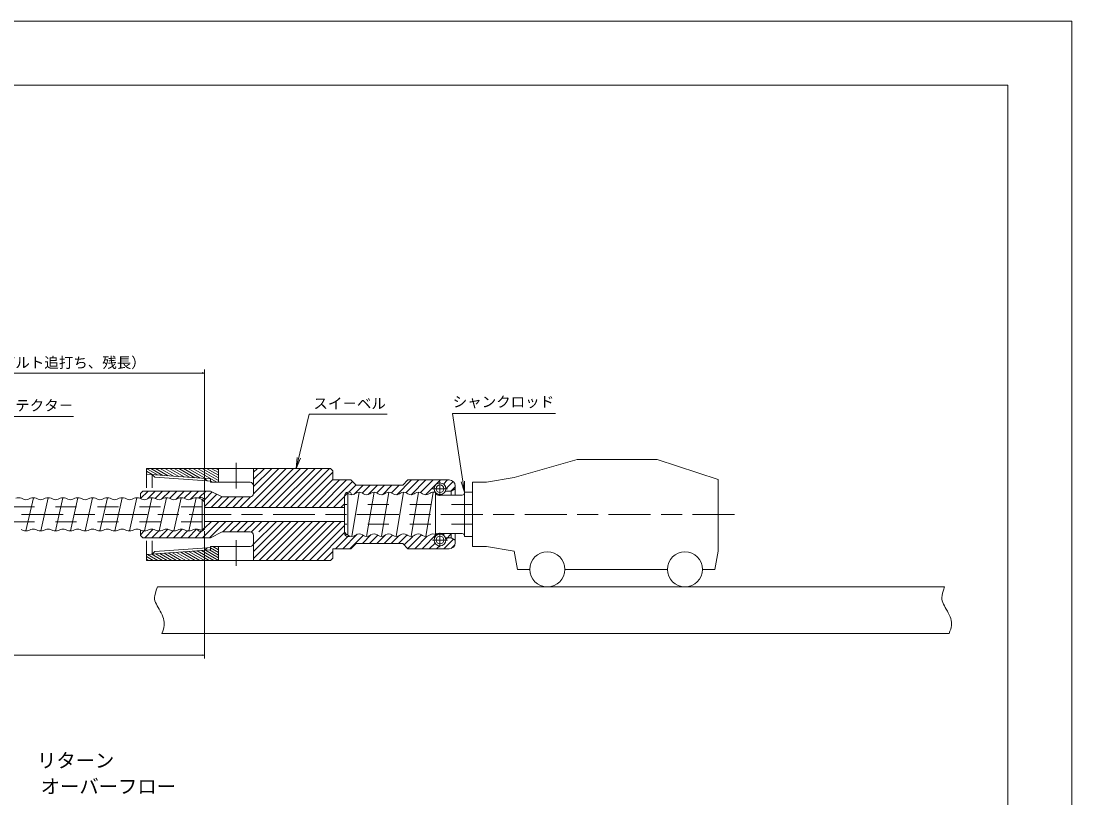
# Model space of a CAD drawing. Units: millimetres on the paper. Extents: x 35 to 806, y 25 to 569.
# Drawn here: x 505.3 to 806, y 347 to 569.2 of the extents above; entities that cross this region are included whole.
import ezdxf
from ezdxf.enums import TextEntityAlignment as Align

# ---------------------------------------------------------------- set-up
doc = ezdxf.new("R2010")
doc.units = ezdxf.units.MM
doc.linetypes.add('DASHED_SPACED', pattern=[12, 6, -6])
doc.linetypes.add('USER1', pattern=[24, 12, -3, 6, -3])
for name, color, linetype, lineweight in [('1外形線', 7, 'Continuous', 13), ('2細い実線', 3, 'Continuous', 13), ('3隠れ線', 2, 'DASHED_SPACED', 13), ('4中心線', 7, 'USER1', 13), ('6寸法線', 2, 'Continuous', 13), ('7 枠・タイトル', 7, 'Continuous', 13), ('DEFPOINTS_2', 7, 'Continuous', 13)]:
    doc.layers.add(name, color=color, linetype=linetype, lineweight=lineweight)
doc.styles.add('ＭＳ ゴシック', font='')
doc.styles.get('ＭＳ ゴシック').set_extended_font_data('MS Gothic')

# ---------------------------------------------------------------- blocks, each defined once
blk = doc.blocks.new('open_arrow')
at = {"color": 0, "linetype": 'Continuous', "lineweight": -2}
blk.add_lwpolyline([(7.5, 1.25), (0, 0), (7.5, -1.25)], dxfattribs=at)

msp = doc.modelspace()

# ---------------------------------------------------------------- hatches: boundary and pattern name
at = {"layer": '6寸法線'}
h = msp.add_hatch(dxfattribs=at)
h.set_pattern_fill('USER', color=3, style=0, pattern_type=2)
h.set_pattern_definition([(330, (541.161, 439.691), (0.33333, 0.57735), [])])
h.paths.add_polyline_path([(561.828, 441.28), (541.161, 441.28), (541.161, 439.613), (559.495, 438.28), (559.495, 437.613), (559.495, 437.28), (561.828, 437.28)])
h = msp.add_hatch(dxfattribs=at)
h.set_pattern_fill('USER', color=3, style=0, pattern_type=2)
h.set_pattern_definition([(330, (541.161, 415.295), (0.33333, 0.57735), [])])
h.paths.add_polyline_path([(561.828, 414.946), (561.828, 418.946), (559.495, 418.946), (559.495, 417.946), (541.161, 416.613), (541.161, 414.946)])

# ---------------------------------------------------------------- linework, layer by layer
at = {"layer": '1外形線'}
for p, q in [((646.398, 438.673), (664.429, 443.831)), ((664.429, 443.831), (687.278, 443.831)), ((687.278, 443.831), (704.719, 438.045)), ((541.161, 435.711), (541.161, 441.28)), ((593.828, 441.28), (541.161, 441.28)), ((541.161, 439.613), (541.161, 440.28)), ((541.161, 439.613), (559.495, 438.28)), ((561.828, 437.28), (561.828, 441.28)), ((571.828, 434.113), (571.828, 441.28)), ((594.495, 440.613), (593.828, 441.28)), ((594.495, 440.613), (594.495, 437.946)), ((557.828, 438.401), (558.547, 437.682)), ((559.495, 437.613), (558.547, 437.682)), ((559.495, 437.28), (559.495, 438.28)), ((559.495, 438.28), (559.495, 437.613)), ((559.495, 437.28), (570.828, 437.28)), ((599.661, 437.946), (594.495, 437.946)), ((599.661, 437.946), (601.161, 436.446)), ((614.495, 436.446), (601.161, 436.446)), ((614.495, 436.446), (615.995, 437.946)), ((627.828, 437.946), (615.995, 437.946)), ((629.495, 436.28), (629.495, 433.613)), ((634.495, 437.28), (634.495, 418.946)), ((634.495, 437.28), (638.495, 437.28)), ((638.495, 437.28), (646.398, 438.673)), ((704.719, 417.555), (704.719, 438.045)), ((704.719, 417.555), (704.719, 438.045)), ((540.161, 434.78), (539.495, 434.113)), ((539.495, 432.616), (539.495, 434.113)), ((540.161, 434.78), (559.495, 434.78)), ((559.495, 434.78), (562.828, 433.113)), ((562.828, 433.113), (570.828, 433.113)), ((598.684, 434.202), (597.828, 433.316)), ((597.828, 433.448), (597.828, 428.113)), ((597.828, 433.448), (597.828, 428.113)), ((597.828, 433.448), (597.828, 428.113)), ((597.828, 433.316), (597.828, 423.015)), ((599.026, 433.98), (598.724, 434.176)), ((599.161, 434.448), (598.828, 434.448)), ((598.828, 434.109), (598.828, 422.179)), ((602.065, 434.445), (599.948, 421.781)), ((600.841, 433.98), (601.142, 434.176)), ((603.259, 433.98), (602.958, 434.176)), ((606.295, 434.445), (604.178, 421.781)), ((605.074, 433.98), (605.376, 434.176)), ((607.492, 433.98), (607.191, 434.176)), ((610.528, 434.445), (608.411, 421.781)), ((609.308, 433.98), (609.609, 434.176)), ((611.726, 433.98), (611.424, 434.176)), ((614.761, 434.445), (612.645, 421.781)), ((613.541, 433.98), (613.842, 434.176)), ((615.959, 433.98), (615.658, 434.176)), ((618.995, 434.445), (616.878, 421.781)), ((617.774, 433.98), (618.076, 434.176)), ((620.192, 433.98), (619.891, 434.176)), ((623.228, 434.445), (621.111, 421.781)), ((622.008, 433.98), (622.309, 434.176)), ((623.828, 434.329), (623.828, 422.399)), ((631.495, 433.613), (624.495, 433.613)), ((628.34, 434.78), (626.689, 434.78)), ((629.495, 435.446), (628.34, 434.78)), ((628.34, 434.78), (628.34, 433.613)), ((632.161, 434.446), (632.161, 428.113)), ((634.495, 434.446), (632.161, 434.446)), ((505.418, 432.713), (506.008, 432.441)), ((508.828, 432.863), (506.712, 423.363)), ((507.417, 432.441), (508.007, 432.713)), ((509.652, 432.713), (510.241, 432.441)), ((513.062, 432.863), (510.945, 423.363)), ((511.651, 432.441), (512.24, 432.713)), ((513.885, 432.713), (514.474, 432.441)), ((517.295, 432.863), (515.179, 423.363)), ((515.884, 432.441), (516.474, 432.713)), ((518.118, 432.713), (518.708, 432.441)), ((521.528, 432.862), (519.412, 423.363)), ((520.117, 432.441), (520.707, 432.713)), ((522.352, 432.713), (522.941, 432.441)), ((525.762, 432.863), (523.645, 423.363)), ((524.351, 432.441), (524.94, 432.713)), ((526.585, 432.713), (527.175, 432.441)), ((529.995, 432.863), (527.879, 423.363)), ((528.584, 432.441), (529.174, 432.713)), ((530.818, 432.713), (531.408, 432.441)), ((534.229, 432.863), (532.112, 423.363)), ((532.817, 432.441), (533.407, 432.713)), ((535.052, 432.713), (535.641, 432.441)), ((538.462, 432.863), (536.345, 423.363)), ((537.051, 432.441), (537.64, 432.713)), ((537.051, 432.441), (537.64, 432.713)), ((539.285, 432.713), (539.875, 432.441)), ((542.695, 432.863), (540.579, 423.363)), ((541.284, 432.441), (541.874, 432.713)), ((543.518, 432.713), (544.108, 432.441)), ((546.928, 432.863), (544.812, 423.363)), ((545.518, 432.441), (546.107, 432.713)), ((547.752, 432.713), (548.341, 432.441)), ((551.162, 432.863), (549.045, 423.363)), ((549.751, 432.441), (550.34, 432.713)), ((551.985, 432.713), (552.575, 432.441)), ((555.395, 432.863), (553.279, 423.363)), ((553.984, 432.441), (554.574, 432.713)), ((556.218, 432.713), (556.808, 432.441)), ((556.495, 432.946), (556.828, 432.946)), ((557.159, 432.339), (557.163, 423.622)), ((557.159, 432.339), (557.826, 431.672)), ((557.826, 431.672), (557.83, 424.289)), ((557.828, 428.113), (557.828, 431.946)), ((557.828, 430.113), (597.828, 430.113)), ((557.828, 428.113), (557.828, 424.28)), ((597.828, 422.778), (597.828, 428.113)), ((597.828, 422.778), (597.828, 428.113)), ((597.828, 422.778), (597.828, 428.113)), ((632.161, 421.78), (632.161, 428.113)), ((557.83, 424.289), (557.163, 423.622)), ((557.828, 426.113), (597.828, 426.113)), ((505.301, 423.785), (505.89, 423.513)), ((507.535, 423.513), (508.125, 423.785)), ((509.534, 423.784), (510.124, 423.512)), ((511.768, 423.512), (512.358, 423.784)), ((513.767, 423.784), (514.357, 423.512)), ((516.002, 423.512), (516.591, 423.784)), ((518.001, 423.784), (518.59, 423.512)), ((520.235, 423.512), (520.824, 423.784)), ((522.234, 423.784), (522.824, 423.512)), ((524.468, 423.512), (525.058, 423.784)), ((526.467, 423.784), (527.057, 423.512)), ((528.702, 423.512), (529.291, 423.784)), ((530.701, 423.784), (531.29, 423.512)), ((532.935, 423.512), (533.524, 423.784)), ((534.934, 423.784), (535.524, 423.512)), ((537.168, 423.512), (537.758, 423.784)), ((539.167, 423.784), (539.757, 423.512)), ((539.495, 423.633), (539.495, 422.113)), ((540.161, 421.446), (539.495, 422.113)), ((540.161, 421.446), (559.495, 421.446)), ((541.402, 423.512), (541.991, 423.784)), ((543.401, 423.784), (543.99, 423.512)), ((545.635, 423.512), (546.225, 423.784)), ((547.634, 423.784), (548.224, 423.512)), ((549.868, 423.512), (550.458, 423.784)), ((551.867, 423.784), (552.457, 423.512)), ((554.102, 423.512), (554.691, 423.784)), ((556.101, 423.784), (557.163, 423.622)), ((556.495, 423.28), (556.828, 423.28)), ((559.495, 421.446), (562.828, 423.113)), ((562.828, 423.113), (570.828, 423.113)), ((571.828, 422.113), (571.828, 419.946)), ((571.828, 421), (571.828, 414.946)), ((597.828, 423.015), (598.455, 422.388)), ((598.724, 422.246), (599.026, 422.05)), ((599.161, 421.778), (598.828, 421.778)), ((601.142, 422.246), (600.841, 422.05)), ((602.958, 422.246), (603.259, 422.05)), ((605.376, 422.246), (605.074, 422.05)), ((607.191, 422.246), (607.492, 422.05)), ((609.609, 422.246), (609.308, 422.05)), ((611.424, 422.246), (611.726, 422.05)), ((613.842, 422.246), (613.541, 422.05)), ((615.658, 422.246), (615.959, 422.05)), ((618.076, 422.246), (617.774, 422.05)), ((619.891, 422.246), (620.192, 422.05)), ((622.309, 422.246), (622.008, 422.05)), ((631.495, 422.613), (624.495, 422.613)), ((628.34, 421.446), (626.689, 421.446)), ((628.34, 422.613), (628.34, 421.446)), ((629.495, 420.78), (628.34, 421.446)), ((629.495, 419.946), (629.495, 422.613)), ((634.495, 421.78), (632.161, 421.78)), ((541.161, 420.515), (541.161, 414.946)), ((541.161, 416.613), (559.495, 417.946)), ((557.828, 417.825), (558.547, 418.544)), ((559.495, 418.613), (558.547, 418.544)), ((559.495, 418.946), (570.828, 418.946)), ((559.495, 418.946), (559.495, 417.946)), ((561.828, 418.946), (561.828, 414.946)), ((599.661, 418.28), (594.495, 418.28)), ((594.495, 418.28), (594.495, 415.613)), ((599.661, 418.28), (601.161, 419.78)), ((614.495, 419.78), (601.161, 419.78)), ((614.495, 419.78), (615.995, 418.28)), ((627.828, 418.28), (615.995, 418.28)), ((634.495, 418.946), (638.495, 418.946)), ((638.495, 418.946), (646.388, 417.555)), ((541.161, 416.613), (541.161, 415.946)), ((593.828, 414.946), (541.161, 414.946)), ((594.495, 415.613), (593.828, 414.946)), ((646.388, 417.555), (647.299, 412.386)), ((704.719, 417.555), (703.808, 412.386)), ((647.299, 412.386), (650.875, 412.386)), ((660.875, 412.386), (690.232, 412.386)), ((703.808, 412.386), (700.232, 412.386)), ((657.533, 407.386), (544.3, 407.386)), ((657.533, 407.386), (769.506, 407.386)), ((657.533, 394.053), (545.604, 394.053)), ((657.533, 394.053), (770.81, 394.053))]:
    msp.add_line(p, q, dxfattribs=at)
for centre, radius in [((625.161, 435.446), 1.667), ((625.161, 435.446), 1.083), ((625.161, 420.78), 1.667), ((625.161, 420.78), 1.083), ((655.875, 412.386), 5), ((695.232, 412.386), 5)]:
    msp.add_circle(centre, radius, dxfattribs=at)
for centre, radius, start, end in [((570.828, 436.28), 1, 0, 90), ((627.828, 436.28), 1.667, 0, 90), ((556.495, 432.28), 0.667, 90, 133.43959), ((570.828, 434.113), 1, 270, 0), ((598.828, 433.448), 1, 90, 180), ((597.817, 432.778), 1.667, 57.00469, 58.65148), ((599.933, 435.378), 1.667, 237.00469, 302.99531), ((599.161, 433.781), 0.667, 0, 90), ((602.05, 432.778), 1.667, 57.00469, 122.99531), ((604.167, 435.378), 1.667, 237.00469, 302.99531), ((606.283, 432.778), 1.667, 57.00469, 122.99531), ((608.4, 435.378), 1.667, 237.00469, 302.99531), ((610.517, 432.778), 1.667, 57.00469, 122.99531), ((612.633, 435.378), 1.667, 237.00469, 302.99531), ((614.75, 432.778), 1.667, 57.00469, 122.99531), ((616.867, 435.378), 1.667, 237.00469, 302.99531), ((618.983, 432.778), 1.667, 57.00469, 122.99531), ((621.1, 435.378), 1.667, 237.00469, 302.99531), ((623.217, 432.778), 1.667, 68.48653, 122.99531), ((624.495, 434.28), 0.667, 182.83492, 270), ((631.495, 434.28), 0.667, 270, 0), ((504.596, 430.529), 2.333, 69.36613, 110.63387), ((506.713, 434.313), 2, 249.36605, 290.63617), ((508.829, 430.529), 2.333, 69.36613, 110.63387), ((510.946, 434.313), 2, 249.36605, 290.63617), ((513.063, 430.529), 2.333, 69.36613, 110.63387), ((515.179, 434.313), 2, 249.36605, 290.63617), ((517.296, 430.529), 2.333, 69.36613, 110.63387), ((519.413, 434.313), 2, 249.36605, 290.63617), ((521.529, 430.529), 2.333, 69.36613, 110.63387), ((523.646, 434.313), 2, 249.36605, 290.63617), ((525.763, 430.529), 2.333, 69.36613, 110.63387), ((527.879, 434.313), 2, 249.36605, 290.63617), ((529.996, 430.529), 2.333, 69.36613, 110.63387), ((532.113, 434.313), 2, 249.36605, 290.63617), ((534.229, 430.529), 2.333, 69.36613, 110.63387), ((536.346, 434.313), 2, 249.36605, 290.63617), ((538.463, 430.529), 2.333, 69.36613, 110.63387), ((540.579, 434.313), 2, 249.36605, 290.63617), ((542.696, 430.529), 2.333, 69.36613, 110.63387), ((544.813, 434.313), 2, 249.36605, 290.63617), ((546.929, 430.529), 2.333, 69.36613, 110.63387), ((549.046, 434.313), 2, 249.36605, 290.63617), ((551.163, 430.529), 2.333, 69.36613, 110.63387), ((553.279, 434.313), 2, 249.36605, 290.63617), ((555.396, 430.529), 2.333, 69.36613, 110.63387), ((557.513, 434.313), 2, 249.36605, 259.8255), ((556.828, 431.946), 1, 0, 90), ((556.828, 424.28), 1, 270, 0), ((506.713, 425.696), 2.333, 249.36613, 290.63387), ((508.829, 421.913), 2, 69.36992, 110.63395), ((510.946, 425.696), 2.333, 249.36613, 290.63387), ((513.063, 421.913), 2, 69.36992, 110.63395), ((515.179, 425.696), 2.333, 249.36613, 290.63387), ((517.296, 421.913), 2, 69.36992, 110.63395), ((519.413, 425.696), 2.333, 249.36613, 290.63387), ((521.529, 421.913), 2, 69.36992, 110.63395), ((523.646, 425.696), 2.333, 249.36613, 290.63387), ((525.763, 421.913), 2, 69.36992, 110.63395), ((527.879, 425.696), 2.333, 249.36613, 290.63387), ((529.996, 421.913), 2, 69.36992, 110.63395), ((532.113, 425.696), 2.333, 249.36613, 290.63387), ((534.229, 421.913), 2, 69.36992, 110.63395), ((536.346, 425.696), 2.333, 249.36613, 290.63387), ((538.463, 421.913), 2, 69.36992, 110.63395), ((540.579, 425.696), 2.333, 249.36613, 290.63387), ((542.696, 421.913), 2, 69.36992, 110.63395), ((544.813, 425.696), 2.333, 249.36613, 290.63387), ((546.929, 421.913), 2, 69.36992, 110.63395), ((549.046, 425.696), 2.333, 249.36613, 290.63387), ((551.163, 421.913), 2, 69.36992, 110.63395), ((553.279, 425.696), 2.333, 249.36613, 290.63387), ((555.396, 421.913), 2, 69.36992, 110.63395), ((556.495, 423.946), 0.667, 187.08665, 270), ((570.828, 422.113), 1, 0, 90), ((598.828, 422.778), 1, 180, 270), ((597.817, 420.848), 1.667, 57.00469, 67.50132), ((599.933, 423.448), 1.667, 237.00469, 302.99531), ((599.161, 422.445), 0.667, 270, 296.78144), ((602.05, 420.848), 1.667, 57.00469, 122.99531), ((604.167, 423.448), 1.667, 237.00469, 302.99531), ((606.283, 420.848), 1.667, 57.00469, 122.99531), ((608.4, 423.448), 1.667, 237.00469, 302.99531), ((610.517, 420.848), 1.667, 57.00469, 122.99531), ((612.633, 423.448), 1.667, 237.00469, 302.99531), ((614.75, 420.848), 1.667, 57.00469, 122.99531), ((616.867, 423.448), 1.667, 237.00469, 302.99531), ((618.983, 420.848), 1.667, 57.00469, 122.99531), ((621.1, 423.448), 1.667, 237.00469, 302.99531), ((623.217, 420.848), 1.667, 63.61617, 122.99531), ((624.495, 421.946), 0.667, 90, 143.69184), ((631.495, 421.946), 0.667, 0, 90), ((570.828, 419.946), 1, 270, 0), ((627.828, 419.946), 1.667, 270, 0)]:
    msp.add_arc(centre, radius, start, end, dxfattribs=at)
at = {"layer": '2細い実線'}
for p, q in [((543.547, 438.773), (542.828, 439.492)), ((542.828, 439.492), (542.828, 435.711)), ((569.991, 430.113), (581.158, 441.28)), ((571.822, 434.007), (579.095, 441.28)), ((571.828, 440.2), (572.908, 441.28)), ((571.828, 438.137), (574.97, 441.28)), ((571.828, 436.075), (577.033, 441.28)), ((572.053, 430.113), (583.22, 441.28)), ((574.116, 430.113), (585.282, 441.28)), ((576.178, 430.113), (587.345, 441.28)), ((578.24, 430.113), (589.407, 441.28)), ((580.303, 430.113), (591.47, 441.28)), ((582.365, 430.113), (593.532, 441.28)), ((584.428, 430.113), (594.495, 440.18)), ((543.547, 438.773), (558.547, 437.682)), ((586.49, 430.113), (594.495, 438.118)), ((588.552, 430.113), (596.386, 437.946)), ((590.615, 430.113), (598.448, 437.946)), ((592.677, 430.113), (600.086, 437.522)), ((599.068, 434.442), (601.117, 436.491)), ((600.499, 433.811), (603.135, 436.446)), ((602.939, 434.188), (605.198, 436.446)), ((604.576, 433.763), (607.26, 436.446)), ((607.105, 434.228), (609.323, 436.446)), ((608.672, 433.734), (611.385, 436.446)), ((611.267, 434.266), (613.447, 436.446)), ((612.781, 433.718), (617.01, 437.946)), ((615.427, 434.301), (619.072, 437.946)), ((616.9, 433.712), (621.135, 437.946)), ((619.583, 434.333), (623.197, 437.946)), ((621.026, 433.713), (625.259, 437.946)), ((626.158, 436.782), (627.322, 437.946)), ((626.827, 435.389), (628.95, 437.512)), ((628.28, 434.78), (629.495, 435.995)), ((539.495, 432.616), (541.659, 434.78)), ((541.467, 432.525), (543.722, 434.78)), ((543.654, 432.65), (545.784, 434.78)), ((545.502, 432.435), (547.846, 434.78)), ((547.816, 432.687), (549.909, 434.78)), ((549.575, 432.384), (551.971, 434.78)), ((551.985, 432.713), (554.034, 434.78)), ((553.667, 432.35), (556.096, 434.78)), ((556.294, 432.916), (558.158, 434.78)), ((557.757, 432.316), (559.979, 434.538)), ((557.828, 430.325), (561.354, 433.85)), ((559.679, 430.113), (562.729, 433.163)), ((561.741, 430.113), (564.741, 433.113)), ((563.804, 430.113), (566.804, 433.113)), ((565.866, 430.113), (568.866, 433.113)), ((567.928, 430.113), (570.934, 433.119)), ((594.74, 430.113), (597.828, 433.201)), ((623.737, 434.362), (623.825, 434.45)), ((625.051, 433.613), (625.161, 433.724)), ((557.159, 432.308), (557.175, 432.323)), ((596.802, 430.113), (597.828, 431.139)), ((557.199, 421.446), (561.866, 426.113)), ((557.816, 424.125), (559.804, 426.113)), ((559.262, 421.446), (563.928, 426.113)), ((562.991, 423.113), (565.991, 426.113)), ((565.053, 423.113), (568.053, 426.113)), ((567.116, 423.113), (570.116, 426.113)), ((569.178, 423.113), (572.178, 426.113)), ((571.24, 423.113), (574.24, 426.113)), ((571.828, 419.576), (578.365, 426.113)), ((571.828, 417.513), (580.428, 426.113)), ((571.828, 415.451), (582.49, 426.113)), ((573.303, 423.113), (576.303, 426.113)), ((573.386, 414.946), (584.552, 426.113)), ((575.448, 414.946), (586.615, 426.113)), ((577.511, 414.946), (588.677, 426.113)), ((579.573, 414.946), (590.74, 426.113)), ((581.635, 414.946), (592.802, 426.113)), ((583.698, 414.946), (594.864, 426.113)), ((585.76, 414.946), (596.927, 426.113)), ((587.823, 414.946), (597.828, 424.952)), ((539.495, 422.303), (540.554, 423.363)), ((540.7, 421.446), (543.121, 423.867)), ((542.763, 421.446), (544.682, 423.366)), ((544.825, 421.446), (547.263, 423.884)), ((546.887, 421.446), (548.815, 423.374)), ((548.95, 421.446), (551.402, 423.898)), ((551.012, 421.446), (552.951, 423.386)), ((553.075, 421.446), (555.536, 423.908)), ((555.137, 421.446), (556.97, 423.28)), ((589.885, 414.946), (597.828, 422.889)), ((595.281, 418.28), (598.78, 421.779)), ((597.343, 418.28), (601.476, 422.413)), ((599.405, 418.28), (603.209, 422.083)), ((602.968, 419.78), (605.515, 422.327)), ((605.03, 419.78), (607.376, 422.126)), ((607.093, 419.78), (609.466, 422.153)), ((609.155, 419.78), (611.544, 422.169)), ((611.217, 419.78), (613.412, 421.975)), ((613.28, 419.78), (615.711, 422.211)), ((614.918, 419.356), (617.449, 421.886)), ((615.95, 418.325), (619.879, 422.254)), ((617.967, 418.28), (621.523, 421.836)), ((620.029, 418.28), (624.346, 422.596)), ((626.02, 422.208), (626.425, 422.613)), ((626.217, 418.28), (629.001, 421.065)), ((626.82, 420.945), (628.488, 422.613)), ((632.134, 422.135), (632.161, 422.162)), ((542.828, 416.734), (542.828, 420.515)), ((543.547, 417.453), (558.547, 418.544)), ((622.092, 418.28), (623.733, 419.921)), ((624.154, 418.28), (624.996, 419.121)), ((628.369, 418.37), (629.404, 419.405)), ((543.547, 417.453), (542.828, 416.734)), ((591.947, 414.946), (594.495, 417.494))]:
    msp.add_line(p, q, dxfattribs=at)
at = {"layer": '3隠れ線'}
for p, q in [((557.16, 430.28), (140.714, 430.28)), ((634.495, 430.946), (597.828, 430.946)), ((557.162, 425.947), (140.714, 425.947)), ((634.495, 425.28), (597.828, 425.28))]:
    msp.add_line(p, q, dxfattribs=at)
at = {"layer": '4中心線', "color": 1}
for p, q in [((566.828, 435.5), (566.828, 442.843)), ((625.161, 437.453), (625.161, 433.44)), ((627.306, 435.446), (623.016, 435.446)), ((709.401, 428.113), (140.714, 428.113)), ((625.161, 418.773), (625.161, 422.786)), ((566.828, 420.726), (566.828, 413.383)), ((627.306, 420.78), (623.016, 420.78))]:
    msp.add_line(p, q, dxfattribs=at)
at = {"layer": '6寸法線'}
for p, q in [((557.826, 432.674), (557.826, 469.552)), ((478.543, 468.552), (557.826, 468.552)), ((494.543, 456.139), (520.275, 456.139)), ((584.031, 441.28), (587.773, 456.775)), ((587.773, 456.775), (610.019, 456.775)), ((632.161, 434.446), (628.739, 456.943)), ((628.739, 456.943), (658.242, 456.943)), ((557.83, 423.29), (557.83, 386.845)), ((332.488, 387.845), (557.83, 387.845))]:
    msp.add_line(p, q, dxfattribs=at)
at = {"layer": '6寸法線', "color": 3}
for points in [[(561.828, 441.28), (541.161, 441.28), (541.161, 439.613), (559.495, 438.28), (559.495, 437.613), (559.495, 437.28), (561.828, 437.28)], [(561.828, 414.946), (561.828, 418.946), (559.495, 418.946), (559.495, 417.946), (541.161, 416.613), (541.161, 414.946)]]:
    msp.add_lwpolyline(points, close=True, dxfattribs=at)
at = {"layer": '6寸法線'}
for points in [[(544.3, 407.386), (543.297, 404.541), (543.311, 403.794), (544.018, 402.401), (544.594, 401.264), (545.632, 399.696), (546.066, 398.278), (546.47, 396.958), (546.35, 395.769), (545.604, 394.053)], [(769.506, 407.386), (768.502, 404.541), (768.517, 403.794), (769.223, 402.401), (769.8, 401.264), (770.838, 399.696), (771.272, 398.278), (771.676, 396.958), (771.556, 395.769), (770.81, 394.053)]]:
    msp.add_open_spline(points, degree=3, knots=[0, 0, 0, 0, 1, 1, 1, 2, 2, 2, 3, 3, 3, 3], dxfattribs=at)
at = {"layer": '7 枠・タイトル'}
for p, q in [((787.625, 550.917), (53.375, 550.917)), ((787.625, 43.083), (787.625, 550.917))]:
    msp.add_line(p, q, dxfattribs=at)
at = {"layer": 'DEFPOINTS_2'}
for p, q in [((805.958, 569.25), (35.042, 569.25)), ((805.958, 24.75), (805.958, 569.25))]:
    msp.add_line(p, q, dxfattribs=at)

# ---------------------------------------------------------------- block references
at = {"layer": '6寸法線'}
for p, xscale, yscale, rotation in [((557.826, 468.552), 0.0889, 0.0889, 180), ((584.031, 441.28), 0.413, 0.413, 76.4), ((632.161, 434.446), 0.413, 0.413, 98.6), ((557.83, 387.845), 0.0889, 0.0889, 180)]:
    msp.add_blockref('open_arrow', p, dxfattribs=dict(at, xscale=xscale, yscale=yscale, rotation=rotation))

# ---------------------------------------------------------------- texts
at = {"layer": '6寸法線', "style": 'ＭＳ ゴシック'}
msp.add_text('（ボルト追打ち、残長）', height=3.038, dxfattribs=at).set_placement((518.184, 471.533), align=Align.MIDDLE_CENTER)
at = {"layer": '6寸法線', "color": 7, "style": 'ＭＳ ゴシック'}
for s, height, p in [('プロテクタ－', 3.038, (495.353, 456.84)), ('スイ－ベル', 3.038, (588.956, 457.412)), ('シャンクロッド', 3.038, (628.807, 457.88)), ('リターン', 4.051, (509.883, 354.465)), ('オーバーフロー', 4.051, (510.945, 347.051))]:
    msp.add_text(s, height=height, dxfattribs=at).set_placement(p, align=Align.BOTTOM_LEFT)

doc.saveas('drawing.dxf')
